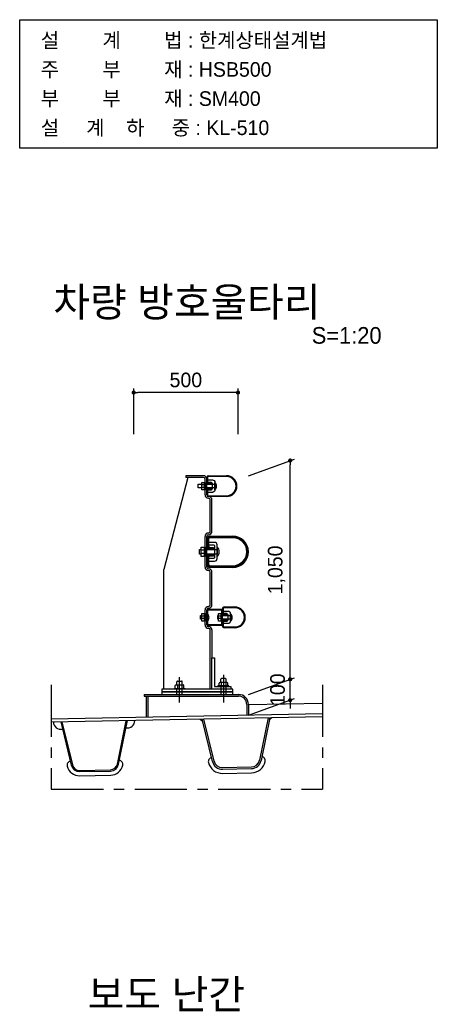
# Model space of a CAD drawing. Extents: x 2940 to 32027, y 1294 to 22572.
# Drawn here: x 28027 to 32027, y 13056 to 22572 of the extents above; entities that cross this region are included whole.
import ezdxf
from ezdxf.enums import TextEntityAlignment as Align

# ---------------------------------------------------------------- set-up
doc = ezdxf.new("R2010")
doc.units = 0
doc.header["$LTSCALE"] = 400
doc.linetypes.add('CENTER', pattern=[2, 1.25, -0.25, 0.25, -0.25])
doc.linetypes.add('HIDDEN', pattern=[0.375, 0.25, -0.125])
for name, color, linetype in [('CS-CUTL', 1, 'CENTER'), ('CS-DIML', 1, 'Continuous'), ('CS-LIN2', 1, 'Continuous'), ('CS-STEL-MAJR', 3, 'Continuous'), ('CS-TABL-1', 4, 'Continuous'), ('CS-TEXT2', 6, 'Continuous'), ('CS-TEXT3', 2, 'Continuous'), ('CS-TEXT4', 7, 'Continuous'), ('DIML', 1, 'Continuous')]:
    doc.layers.add(name, color=color, linetype=linetype)
doc.styles.add('HY견고딕', font='')
doc.styles.add('휴먼고딕', font='')
doc.styles.get('HY견고딕').set_extended_font_data('HYgtrE')
doc.styles.get('휴먼고딕').set_extended_font_data('휴먼고딕')
doc.dimstyles.new('일반도면_0001', dxfattribs={"dimtxt": 3.5, "dimasz": 1, "dimexe": 1, "dimexo": 5, "dimgap": 1.25, "dimtad": 1, "dimdec": 0, "dimzin": 0, "dimdsep": 46, "dimlunit": 6, "dimtxsty": '휴먼고딕', "dimblk": 'DOT', "dimcen": 0, "dimclrd": 1, "dimclre": 1, "dimclrt": 7, "dimadec": 0, "dimazin": 0, "dimtfac": 1, "dimtdec": 0, "dimtix": 1, "dimtmove": 2, "dimatfit": 3, "dimldrblk": 'NONE', "dimfxl": 1, "dimfrac": 2, "dimtolj": 1, "dimtzin": 0, "dimarcsym": 0})

# ---------------------------------------------------------------- blocks, each defined once
blk = doc.blocks.new('_Dot')
at = {"layer": 'DIML'}
blk.add_line((0, 0), (-1, 0), dxfattribs=at)
at = {"layer": 'DIML', "const_width": 0.5}
blk.add_lwpolyline([(-0.25, 0, 1), (0.25, 0, 1)], format="xyb", close=True, dxfattribs=at)
blk = doc.blocks.new('*D76')
at = {"layer": 'CS-DIML', "color": 1, "lineweight": -2, "transparency": 16777216}
for p, q in [((30217.8, 18196.2), (30657.8, 18356.4)), ((30617.8, 16281.8), (30617.8, 18301.8)), ((30217.8, 16096.2), (30657.8, 16256.4))]:
    blk.add_line(p, q, dxfattribs=at)
at = {"layer": 'Defpoints', "color": 0, "transparency": 16777216}
for p in [(30617.8, 18341.8), (30217.8, 18196.2), (30217.8, 16096.2)]:
    blk.add_point(p, dxfattribs=at)
at = {"layer": 'CS-DIML', "color": 1, "lineweight": -2, "transparency": 16777216, "xscale": 40, "yscale": 40, "zscale": 40}
for p, rotation in [((30617.8, 18341.8), 90), ((30617.8, 16241.8), 270)]:
    blk.add_blockref('_Dot', p, dxfattribs=dict(at, rotation=rotation))
at = {"layer": 'CS-DIML', "color": 7, "transparency": 16777216, "insert": (30487, 17291.8), "char_height": 140, "attachment_point": 5, "rotation": 90, "style": '휴먼고딕'}
blk.add_mtext('\\A1;1,050', dxfattribs=at)
blk = doc.blocks.new('_None')
blk = doc.blocks.new('*D77')
at = {"layer": 'CS-DIML', "color": 1, "lineweight": -2, "transparency": 16777216}
for p, q in [((30617.8, 16281.8), (30617.8, 16321.8)), ((30217.8, 16096.2), (30657.8, 16256.4)), ((30617.8, 16041.8), (30617.8, 16241.8)), ((30217.8, 15896.2), (30657.8, 16056.4)), ((30617.8, 16001.8), (30617.8, 15961.8))]:
    blk.add_line(p, q, dxfattribs=at)
at = {"layer": 'Defpoints', "color": 0, "transparency": 16777216}
for p in [(30617.8, 16241.8), (30217.8, 16096.2), (30217.8, 15896.2)]:
    blk.add_point(p, dxfattribs=at)
at = {"layer": 'CS-DIML', "color": 1, "lineweight": -2, "transparency": 16777216, "xscale": 40, "yscale": 40, "zscale": 40}
for p, rotation in [((30617.8, 16241.8), 270), ((30617.8, 16041.8), 90)]:
    blk.add_blockref('_Dot', p, dxfattribs=dict(at, rotation=rotation))
at = {"layer": 'CS-DIML', "color": 7, "transparency": 16777216, "insert": (30497.4, 16141.8), "char_height": 140, "attachment_point": 5, "rotation": 90, "style": '휴먼고딕'}
blk.add_mtext('\\A1;100', dxfattribs=at)
blk = doc.blocks.new('*D90')
at = {"layer": 'CS-DIML', "color": 1, "lineweight": -2, "transparency": 16777216}
for p, q in [((29117.8, 18594.2), (29117.8, 19034.2)), ((30117.8, 18594.2), (30117.8, 19034.2)), ((30077.8, 18994.2), (29157.8, 18994.2))]:
    blk.add_line(p, q, dxfattribs=at)
at = {"layer": 'Defpoints', "color": 0, "transparency": 16777216}
for p in [(29117.8, 18994.2), (29117.8, 18594.2), (30117.8, 18594.2)]:
    blk.add_point(p, dxfattribs=at)
at = {"layer": 'CS-DIML', "color": 1, "lineweight": -2, "transparency": 16777216, "xscale": 40, "yscale": 40, "zscale": 40, "rotation": 180}
blk.add_blockref('_Dot', (29117.8, 18994.2), dxfattribs=at)
at = {"layer": 'CS-DIML', "color": 1, "lineweight": -2, "transparency": 16777216, "xscale": 40, "yscale": 40, "zscale": 40}
blk.add_blockref('_Dot', (30117.8, 18994.2), dxfattribs=at)
at = {"layer": 'CS-DIML', "color": 7, "transparency": 16777216, "insert": (29617.8, 19114.6), "char_height": 140, "attachment_point": 5, "style": '휴먼고딕'}
blk.add_mtext('\\A1;500', dxfattribs=at)
blk = doc.blocks.new('연석')
at = {"layer": 'CS-STEL-MAJR'}
for p, q in [((-290, 1142), (-405, 700)), ((-216, 1150), (-300, 1150)), ((-300, 1150), (-300, 1142)), ((-216, 1142), (-300, 1142)), ((-200, 1119), (-200, 1142)), ((-196, 1142), (-196, 1119)), ((-192, 1150), (-105, 1150)), ((-105, 1146), (-192, 1146)), ((-211.2, 1106), (-223, 1106)), ((-208, 1058), (-208, 1134)), ((-200, 1058), (-200, 1134)), ((-192, 1115), (-180, 1115)), ((-180, 1111), (-192, 1111)), ((-180, 1115), (-180, 1111)), ((-161, 1082), (-161, 1118)), ((-211.2, 1094), (-223, 1094)), ((-200, 1058), (-200, 1081)), ((-196, 1081), (-196, 1058)), ((-192, 1089), (-180, 1089)), ((-180, 1085), (-192, 1085)), ((-192, 1054), (-105, 1054)), ((-105, 1050), (-192, 1050)), ((-192, 1050), (-191, 1050)), ((-180, 1089), (-180, 1085)), ((-192, 1042), (-191, 1042)), ((-183, 883), (-183, 1034)), ((-175, 883), (-175, 1034)), ((-208, 711), (-208, 859)), ((-200, 711), (-200, 859)), ((-192, 875), (-191, 875)), ((-192, 867), (-191, 867)), ((-184, 860), (-75, 860)), ((-200, 814), (-200, 844)), ((-192, 844), (-192, 814)), ((-75, 852), (-184, 852)), ((-211.2, 793), (-226.2, 793)), ((-211.2, 777), (-226.2, 777)), ((-184, 806), (-167, 806)), ((-167, 798), (-184, 798)), ((-184, 772), (-167, 772)), ((-167, 764), (-184, 764)), ((-167, 806), (-167, 798)), ((-167, 772), (-167, 764)), ((-150, 763), (-150, 807)), ((-200, 726), (-200, 756)), ((-192, 756), (-192, 726)), ((-184, 718), (-75, 718)), ((-405, 126), (-405, 700)), ((-192, 703), (-191, 703)), ((-192, 695), (-191, 695)), ((-75, 710), (-184, 710)), ((-183, 530.5), (-183, 687)), ((-175, 530.5), (-175, 687)), ((-211.2, 476), (-223, 476)), ((-208, 433.5), (-208, 506.5)), ((-200, 433.5), (-200, 506.5)), ((-196.8, 452), (-196.8, 488)), ((-192, 522.5), (-191, 522.5)), ((-192, 514.5), (-191, 514.5)), ((-192, 514.5), (-191, 514.5)), ((-131.4, 476), (-143.2, 476)), ((-125, 489), (-125, 512)), ((-121, 512), (-121, 489)), ((-117, 520), (-65, 520)), ((-65, 516), (-117, 516)), ((-117, 485), (-105, 485)), ((-105, 481), (-117, 481)), ((-105, 485), (-105, 481)), ((-86, 452), (-86, 488)), ((-211.2, 464), (-223, 464)), ((-131.4, 464), (-143.2, 464)), ((-125, 428), (-125, 451)), ((-121, 451), (-121, 428)), ((-117, 459), (-105, 459)), ((-105, 455), (-117, 455)), ((-105, 459), (-105, 455)), ((-192, 425.5), (-191, 425.5)), ((-192, 417.5), (-191, 417.5)), ((-183, 126), (-183, 409.5)), ((-117, 424), (-65, 424)), ((-65, 420), (-117, 420)), ((-347.7, 145.6), (-312.3, 145.6)), ((-342.5, 145.6), (-342.5, 161.5)), ((-340.8, 143.3), (-340.8, 131.1)), ((-339.4, 164.6), (-320.6, 164.6)), ((-319.2, 143.3), (-319.2, 131.1)), ((-317.5, 145.6), (-317.5, 161.5)), ((-140.9, 140.8), (-140.9, 154.5)), ((-102.3, 157.6), (-137.7, 157.6)), ((-132.5, 157.6), (-132.5, 173.5)), ((-130.8, 155.3), (-130.8, 143.1)), ((-110.6, 176.6), (-129.4, 176.6)), ((-109.2, 155.3), (-109.2, 143.1)), ((-107.5, 157.6), (-107.5, 173.5)), ((-99.1, 140.8), (-99.1, 154.5)), ((-500, 100), (-48, 100)), ((-356.1, 128.8), (-303.9, 128.8)), ((-356.1, 126), (-356.1, 128.8)), ((-350.9, 128.8), (-350.9, 142.5)), ((-342.5, 100), (-342.5, 126)), ((-317.5, 100), (-317.5, 126)), ((-309.1, 128.8), (-309.1, 142.5)), ((-303.9, 126), (-303.9, 128.8)), ((-93.9, 140.8), (-146.1, 140.8)), ((-146.1, 138), (-146.1, 140.8)), ((-93.9, 138), (-93.9, 140.8)), ((-500, 92), (-48, 92)), ((-8, 52), (-8, -0.2)), ((0, 52), (0, 0))]:
    blk.add_line(p, q, dxfattribs=at)
at = {"layer": 'CS-STEL-MAJR', "linetype": 'HIDDEN', "ltscale": 12.5}
for p, q in [((-198, 1142), (-198, 1119)), ((-105, 1148), (-192, 1148)), ((-192, 1113), (-180, 1113)), ((-198, 1081), (-198, 1058)), ((-180, 1087), (-192, 1087)), ((-192, 1052), (-105, 1052)), ((-196, 844), (-196, 814)), ((-75, 856), (-184, 856)), ((-184, 802), (-167, 802)), ((-167, 768), (-184, 768)), ((-196, 756), (-196, 726)), ((-184, 714), (-75, 714)), ((-123, 512), (-123, 489)), ((-65, 518), (-117, 518)), ((-117, 483), (-105, 483)), ((-123, 451), (-123, 428)), ((-105, 457), (-117, 457)), ((-117, 422), (-65, 422))]:
    blk.add_line(p, q, dxfattribs=at)
at = {"layer": 'CS-STEL-MAJR', "linetype": 'CENTER', "ltscale": 20}
blk.add_line((-330, 61.1), (-330, 182.4), dxfattribs=at)
at = {"layer": 'CS-STEL-MAJR'}
for points in [[(-223, 1091), (-241, 1091), (-241, 1109), (-223, 1109)], [(-208, 1109), (-161, 1109), (-161, 1091), (-208, 1091)], [(-226.2, 774), (-235, 774), (-235, 796), (-226.2, 796)], [(-208, 796), (-150, 796), (-150, 774), (-208, 774)], [(-223, 461), (-229.8, 461), (-229.8, 479), (-223, 479)], [(-208, 479), (-196.8, 479), (-196.8, 461), (-207.8, 461)], [(-208, 479), (-207.8, 479)], [(-143.2, 461), (-146, 461), (-146, 479), (-143.2, 479)], [(-128.2, 479), (-128, 479)], [(-128.2, 479), (-86, 479), (-86, 461), (-128.2, 461)], [(-207.8, 461), (-208, 461)], [(-128, 461), (-128.2, 461)], [(-175, 409.5), (-175, 276), (-163, 276), (-163, 138), (-85, 138), (-85, 126), (-175, 126), (-175, 276)], [(-500, 100), (-500, 92)], [(-132.5, 138), (-132.5, 100)], [(-107.5, 100), (-107.5, 138)], [(-490, 92), (-490, -9.8)], [(-482, 92), (-482, -9.6)]]:
    blk.add_lwpolyline(points, dxfattribs=at)
for points in [[(-223, 1082), (-223, 1118), (-208, 1118), (-208, 1082)], [(-211.2, 1082), (-211.2, 1118), (-208, 1118), (-208, 1082)], [(-226.2, 763), (-226.2, 807), (-211.2, 807), (-211.2, 763)], [(-211.2, 763), (-211.2, 807), (-208, 807), (-208, 763)], [(-223, 452), (-223, 488), (-208, 488), (-208, 452)], [(-211.2, 452), (-211.2, 488), (-208, 488), (-208, 452)], [(-143.2, 452), (-143.2, 488), (-128.2, 488), (-128.2, 452)], [(-131.4, 452), (-131.4, 488), (-128.2, 488), (-128.2, 452)], [(-415, 112), (-75, 112), (-75, 126), (-415, 126)], [(-415, 100), (-75, 100), (-75, 112), (-415, 112)]]:
    blk.add_lwpolyline(points, close=True, dxfattribs=at)
for points in [[(-179, 1082, 0.414214), (-173, 1088), (-173, 1112, 0.414214), (-179, 1118), (-196, 1118), (-196, 1130), (-173, 1130, -0.414214), (-161, 1118), (-161, 1082, -0.414214), (-173, 1070), (-196, 1070), (-196, 1082)], [(-168, 752), (-192, 752), (-192, 740), (-162, 740, 0.414214), (-150, 752), (-150, 818, 0.414214), (-162, 830), (-192, 830), (-192, 818), (-168, 818, -0.414214), (-162, 812), (-162, 758, -0.414214)], [(-193.6, 432.5), (-131.4, 432.5, 0.414214), (-125, 438.9), (-125, 501.1, 0.414214), (-131.4, 507.5), (-193.6, 507.5, 0.414214), (-200, 501.1), (-200, 438.9, 0.414214)], [(-193.6, 432.5), (-131.4, 432.5, 0.414214), (-125, 438.9), (-125, 501.1, 0.414214), (-131.4, 507.5), (-193.6, 507.5, 0.414214), (-200, 501.1), (-200, 438.9, 0.414214)], [(-193.6, 435.7), (-131.4, 435.7, 0.414214), (-128.2, 438.9), (-128.2, 501.1, 0.414214), (-131.4, 504.3), (-193.6, 504.3, 0.414214), (-196.8, 501.1), (-196.8, 438.9, 0.414214)], [(-193.6, 435.7), (-131.4, 435.7, 0.414214), (-128.2, 438.9), (-128.2, 501.1, 0.414214), (-131.4, 504.3), (-193.6, 504.3, 0.414214), (-196.8, 501.1), (-196.8, 438.9, 0.414214)], [(-104, 452, 0.414214), (-98, 458), (-98, 482, 0.414214), (-104, 488), (-121, 488), (-121, 500), (-98, 500, -0.414214), (-86, 488), (-86, 452, -0.414214), (-98, 440), (-121, 440), (-121, 452)]]:
    blk.add_lwpolyline(points, format="xyb", close=True, dxfattribs=at)
at = {"layer": 'CS-STEL-MAJR', "linetype": 'CENTER', "ltscale": 1000}
blk.add_lwpolyline([(-120, 194.6), (-120, 61.1)], dxfattribs=at)
at = {"layer": 'CS-STEL-MAJR'}
for centre, radius, start, end in [((-216, 1134), 16, 0, 90), ((-216, 1134), 8, 0, 90), ((-192, 1142), 8, 90, 180), ((-192, 1142), 4, 90, 180), ((-105, 1100), 50, 270, 90), ((-105, 1100), 46, 270, 90), ((-192, 1119), 8, 180, 270), ((-192, 1119), 4, 180, 270), ((-177.3, 1100), 24.2, 312.075, 47.925), ((-192, 1058), 16, 180, 270), ((-192, 1081), 8, 90, 180), ((-192, 1058), 8, 180, 270), ((-192, 1058), 8, 180, 270), ((-192, 1081), 4, 90, 180), ((-192, 1058), 4, 180, 270), ((-191, 1034), 16, 0, 90), ((-191, 1034), 8, 0, 90), ((-192, 859), 16, 90, 180), ((-192, 859), 8, 90, 180), ((-184, 844), 16, 90, 180), ((-191, 883), 8, 270, 0), ((-191, 883), 16, 270, 0), ((-75, 785), 75, 270, 90), ((-184, 814), 16, 180, 270), ((-184, 844), 8, 90, 180), ((-184, 814), 8, 180, 270), ((-75, 785), 67, 270, 90), ((-184, 756), 16, 90, 180), ((-184, 756), 8, 90, 180), ((-169.2, 785), 29.2, 311.1121, 48.8879), ((-184, 726), 16, 180, 270), ((-184, 726), 8, 180, 270), ((-192, 711), 16, 180, 270), ((-192, 711), 8, 180, 270), ((-191, 687), 16, 0, 90), ((-191, 687), 8, 0, 90), ((-191, 530.5), 16, 270, 0), ((-191, 530.5), 8, 270, 0), ((-192, 506.5), 16, 90, 180), ((-192, 506.5), 8, 90, 180), ((-213.1, 470), 24.2, 312.075, 47.925), ((-117, 512), 8, 90, 180), ((-117, 489), 8, 180, 270), ((-117, 512), 4, 90, 180), ((-117, 489), 4, 180, 270), ((-102.3, 470), 24.2, 312.075, 47.925), ((-65, 470), 50, 0, 90), ((-65, 470), 46, 0, 90), ((-192, 433.5), 16, 180, 270), ((-192, 433.5), 8, 180, 270), ((-117, 451), 8, 90, 180), ((-117, 451), 4, 90, 180), ((-65, 470), 46, 270, 0), ((-65, 470), 50, 270, 0), ((-191, 409.5), 16, 0, 90), ((-191, 409.5), 8, 0, 90), ((-117, 428), 8, 180, 270), ((-117, 428), 4, 180, 270), ((-347.7, 142.5), 3.13, 90, 180), ((-343.1, 143.3), 2.3, 0, 90), ((-339.4, 161.5), 3.13, 90, 180), ((-338.5, 143.3), 2.3, 90, 180), ((-321.5, 143.3), 2.3, 0, 90), ((-320.6, 161.5), 3.13, 0, 90), ((-316.9, 143.3), 2.3, 90, 180), ((-312.3, 142.5), 3.13, 0, 90), ((-137.7, 154.5), 3.13, 90, 180), ((-133.1, 155.3), 2.3, 0, 90), ((-133.1, 143.1), 2.3, 270, 0), ((-129.4, 173.5), 3.13, 90, 180), ((-128.5, 155.3), 2.3, 90, 180), ((-128.5, 143.1), 2.3, 180, 270), ((-111.5, 155.3), 2.3, 0, 90), ((-111.5, 143.1), 2.3, 270, 0), ((-110.6, 173.5), 3.13, 0, 90), ((-106.9, 155.3), 2.3, 90, 180), ((-106.9, 143.1), 2.3, 180, 270), ((-102.3, 154.5), 3.13, 0, 90), ((-343.1, 131.1), 2.3, 270, 0), ((-338.5, 131.1), 2.3, 180, 270), ((-321.5, 131.1), 2.3, 270, 0), ((-316.9, 131.1), 2.3, 180, 270), ((-48, 52), 48, 0, 90), ((-48, 52), 40, 0, 90)]:
    blk.add_arc(centre, radius, start, end, dxfattribs=at)
at = {"layer": 'CS-STEL-MAJR', "linetype": 'HIDDEN', "ltscale": 12.5}
for centre, radius, start, end in [((-192, 1142), 6, 90, 180), ((-105, 1100), 48, 270, 90), ((-192, 1119), 6, 180, 270), ((-192, 1081), 6, 90, 180), ((-192, 1058), 6, 180, 270), ((-184, 844), 12, 90, 180), ((-184, 814), 12, 180, 270), ((-75, 785), 71, 270, 90), ((-184, 756), 12, 90, 180), ((-184, 726), 12, 180, 270), ((-117, 512), 6, 90, 180), ((-117, 489), 6, 180, 270), ((-65, 470), 48, 0, 90), ((-117, 451), 6, 90, 180), ((-65, 470), 48, 270, 0), ((-117, 428), 6, 180, 270)]:
    blk.add_arc(centre, radius, start, end, dxfattribs=at)
blk = doc.blocks.new('u-rib')
at = {"layer": 'CS-STEL-MAJR'}
for p, q in [((-116.6, -204.4), (-162, 0)), ((-153.9, 0), (-161.7, -1.7)), ((-108.8, -202.7), (-153.9, 0)), ((153.9, 0), (108.8, -202.7)), ((153.9, 0), (161.7, -1.7)), ((172, 0), (159.9, -9.8)), ((-172, 0), (-159.9, -9.8)), ((162, 0), (116.6, -204.4)), ((-69.7, -234), (69.7, -234)), ((-69.7, -242), (69.7, -242)), ((-69.7, -262), (69.7, -262))]:
    blk.add_line(p, q, dxfattribs=at)
for centre, radius, start, end in [((-116.6, -204.4), 20, 102.5338, 192.5338), ((116.6, -204.4), 20, 347.4662, 77.4662), ((-69.7, -194), 68, 192.5338, 270), ((-69.7, -194), 48, 192.5338, 270), ((-69.7, -194), 40, 192.5338, 270), ((69.7, -194), 40, 270, 347.4662), ((69.7, -194), 48, 270, 347.4662), ((69.7, -194), 68, 270, 347.4662)]:
    blk.add_arc(centre, radius, start, end, dxfattribs=at)
blk = doc.blocks.new('하부리브(320)')
at = {"layer": 'CS-STEL-MAJR'}
for points in [[(160, 0), (113.6, 208.7, 0.351505), (74.6, 240), (-74.6, 240, 0.351505), (-113.6, 208.7), (-160, 0)], [(118, 189.2, 0.414214), (133.1, 213, 0.351505), (74.6, 260), (-74.6, 260, 0.351505), (-133.1, 213, 0.414214), (-118, 189.2)], [(159.7, 1.3), (153.9, 0), (107.8, 207.4, 0.351505), (74.6, 234), (-74.6, 234, 0.351505), (-107.8, 207.4), (-153.9, 0), (-159.7, 1.3)]]:
    blk.add_lwpolyline(points, format="xyb", dxfattribs=at)
for centre, start, end in [((-160, 0), 77.4674, 180), ((160, 0), 360, 102.5326)]:
    blk.add_arc(centre, 35, start, end, dxfattribs=at)

msp = doc.modelspace()

# ---------------------------------------------------------------- linework, layer by layer
at = {"layer": 'CS-CUTL'}
for p, q in [((28327.81, 16188.8), (28327.81, 15188.8)), ((30927.81, 16188.8), (30927.81, 15188.8)), ((28327.81, 15188.8), (30927.81, 15188.8))]:
    msp.add_line(p, q, dxfattribs=at)
at = {"layer": 'CS-LIN2'}
msp.add_line((30927.81, 16010.42), (30217.81, 15996.22), dxfattribs=at)
at = {"layer": 'CS-STEL-MAJR'}
for p, q in [((30927.81, 15910.42), (28327.81, 15858.42)), ((30927.81, 15910.42), (28327.81, 15858.42)), ((30927.81, 15882.42), (28327.81, 15830.42))]:
    msp.add_line(p, q, dxfattribs=at)
at = {"layer": 'CS-TABL-1', "color": 4, "flags": 128}
msp.add_lwpolyline([(32026.55, 21339.95), (28026.55, 21339.95), (28026.55, 22571.95), (32026.55, 22571.95)], close=True, dxfattribs=at)

# ---------------------------------------------------------------- block references
at = {"xscale": 2, "yscale": 2, "zscale": 2}
msp.add_blockref('연석', (30217.81, 15896.22), dxfattribs=at)
at = {"layer": 'CS-STEL-MAJR', "xscale": 2.000000000001529, "yscale": 2.000000000001529, "zscale": 2.000000000001529}
for name, p, rotation in [('하부리브(320)', (28737.81, 15838.61), 181.1457628381751), ('u-rib', (30097.81, 15865.81), 1.145762838175104)]:
    msp.add_blockref(name, p, dxfattribs=dict(at, rotation=rotation))

# ---------------------------------------------------------------- texts
at = {"layer": 'CS-TEXT2', "style": 'HY견고딕'}
for s, p in [('차량 방호울타리', (29627.81, 19862.99)), ('보도 난간', (29430.77, 13218.64))]:
    msp.add_text(s, height=280, dxfattribs=at).set_placement(p, align=Align.MIDDLE_CENTER)
at = {"layer": 'CS-TEXT3', "style": 'HY견고딕'}
msp.add_text('S=1:20', height=160, dxfattribs=at).set_placement((30824.6, 19542.99), align=Align.MIDDLE_LEFT)
at = {"layer": 'CS-TEXT4', "style": '휴먼고딕'}
for s, p in [('설        계        법 : 한계상태설계법', (28226.55, 22375.95)), ('주        부        재 : HSB500', (28226.55, 22095.95)), ('부        부        재 : SM400', (28226.55, 21815.95)), ('설     계    하     중 : KL-510', (28226.55, 21535.95))]:
    msp.add_text(s, height=140, dxfattribs=at).set_placement(p, align=Align.MIDDLE_LEFT)

# ---------------------------------------------------------------- dimensions: what is measured, and where the dimension line sits
at = {"layer": 'CS-DIML'}
for base, p1, p2, angle, picture, middle in [((29117.81, 18994.22), (30117.81, 18594.22), (29117.81, 18594.22), 180, '*D90', (29617.81, 19114.58)), ((30617.81, 18341.81), (30217.81, 16096.22), (30217.81, 18196.22), 90, '*D76', (30487.04, 17291.81)), ((30617.81, 16241.81), (30217.81, 15896.22), (30217.81, 16096.22), 90, '*D77', (30497.45, 16141.81))]:
    dim = msp.add_linear_dim(base=base, p1=p1, p2=p2, angle=angle, dimstyle='일반도면_0001', override={"dimscale": 40, "dimexo": 0, "dimlfac": 0.5}, dxfattribs=at)
    dim.commit()
    dim.dimension.update_dxf_attribs({"geometry": picture, "text_midpoint": middle})

doc.saveas('drawing.dxf')
